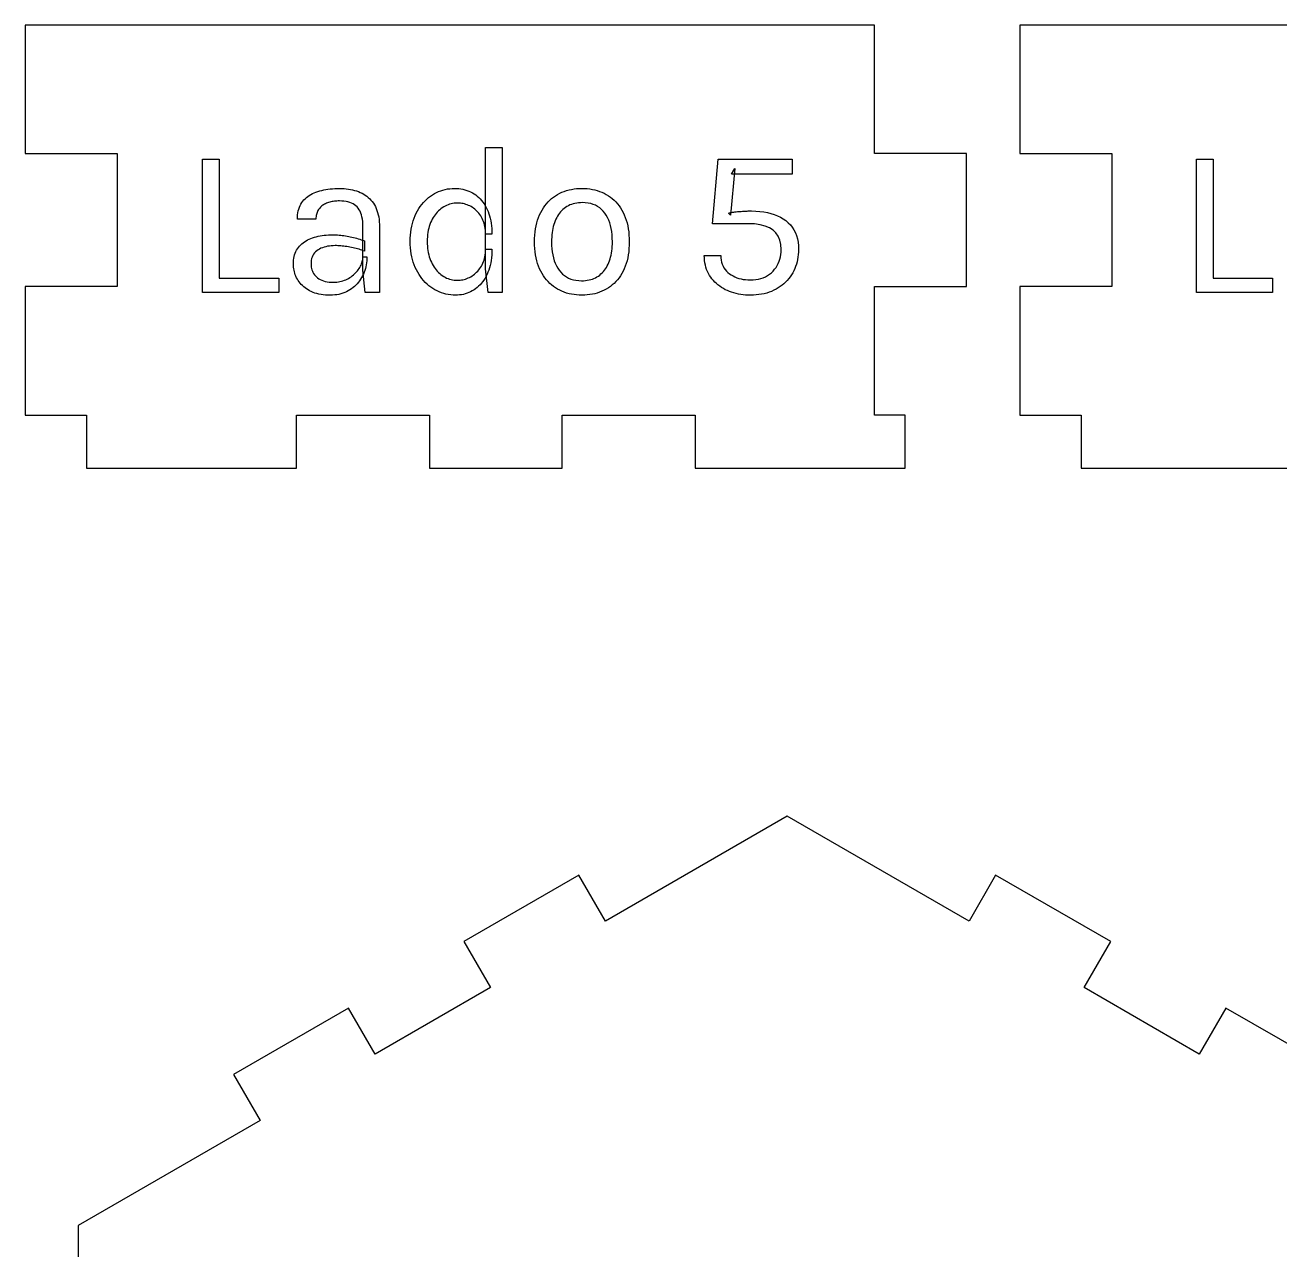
# Model space of a CAD drawing. Header units: millimetres. Extents: x 0 to 142, y 0 to 137.
# Drawn here: x 0 to 70.8, y 67.9 to 137 of the extents above; entities that cross this region are included whole.
import ezdxf

# ---------------------------------------------------------------- set-up
doc = ezdxf.new("R2010")
doc.units = ezdxf.units.MM
doc.layers.get('0').update_dxf_attribs({"linetype": 'CONTINUOUS'})

msp = doc.modelspace()

# ---------------------------------------------------------------- linework, layer by layer
for p, q in [((5.196, 137), (0, 137)), ((0, 137), (0, 129.75)), ((47.921, 137), (5.196, 137)), ((47.921, 129.75), (47.921, 137)), ((61.313, 137), (56.117, 137)), ((56.117, 137), (56.117, 129.75)), ((104.038, 137), (61.313, 137)), ((0, 129.75), (5.196, 129.75)), ((5.196, 129.75), (5.196, 122.25)), ((25.977, 123.252), (25.977, 130.092)), ((25.977, 130.092), (26.913, 130.092)), ((26.913, 130.092), (26.913, 121.908)), ((53.117, 129.75), (47.921, 129.75)), ((53.117, 122.25), (53.117, 129.75)), ((56.117, 129.75), (61.313, 129.75)), ((61.313, 129.75), (61.313, 122.25)), ((10.017, 129.444), (10.953, 129.444)), ((10.017, 121.908), (10.017, 129.444)), ((10.017, 129.444), (10.017, 129.444)), ((10.953, 129.444), (10.953, 122.724)), ((38.775, 125.796), (39.099, 129.444)), ((39.099, 129.444), (43.275, 129.444)), ((40.047, 128.916), (39.795, 126.288)), ((39.855, 128.592), (40.047, 128.916)), ((43.275, 129.444), (43.275, 128.592)), ((66.086, 129.444), (67.022, 129.444)), ((66.086, 121.908), (66.086, 129.444)), ((66.086, 129.444), (66.086, 129.444)), ((67.022, 129.444), (67.022, 122.724)), ((43.275, 128.592), (39.855, 128.592)), ((16.032, 127.394), (16.119, 127.447)), ((16.119, 127.447), (16.21, 127.495)), ((16.21, 127.495), (16.306, 127.54)), ((16.306, 127.54), (16.407, 127.581)), ((16.407, 127.581), (16.512, 127.617)), ((16.512, 127.617), (16.621, 127.649)), ((16.621, 127.649), (16.733, 127.679)), ((16.733, 127.679), (16.848, 127.704)), ((16.848, 127.704), (16.966, 127.726)), ((16.966, 127.726), (17.087, 127.745)), ((17.087, 127.745), (17.211, 127.761)), ((17.211, 127.761), (17.338, 127.773)), ((17.338, 127.773), (17.469, 127.781)), ((17.469, 127.781), (17.602, 127.786)), ((17.602, 127.786), (17.739, 127.788)), ((17.739, 127.788), (17.739, 127.788)), ((17.739, 127.788), (17.869, 127.786)), ((17.869, 127.786), (17.997, 127.779)), ((17.997, 127.779), (18.121, 127.768)), ((18.121, 127.768), (18.243, 127.752)), ((18.243, 127.752), (18.361, 127.733)), ((18.361, 127.733), (18.477, 127.708)), ((18.477, 127.708), (18.589, 127.679)), ((18.589, 127.679), (18.699, 127.646)), ((18.699, 127.646), (18.805, 127.608)), ((18.805, 127.608), (18.909, 127.566)), ((18.909, 127.566), (19.008, 127.519)), ((19.008, 127.519), (19.104, 127.467)), ((19.104, 127.467), (19.195, 127.409)), ((22.98, 127.425), (23.094, 127.494)), ((23.094, 127.494), (23.211, 127.556)), ((23.211, 127.556), (23.33, 127.61)), ((23.33, 127.61), (23.451, 127.657)), ((23.451, 127.657), (23.574, 127.697)), ((23.574, 127.697), (23.7, 127.73)), ((23.7, 127.73), (23.828, 127.755)), ((23.828, 127.755), (23.958, 127.773)), ((23.958, 127.773), (24.09, 127.784)), ((24.09, 127.784), (24.225, 127.788)), ((24.225, 127.788), (24.225, 127.788)), ((24.225, 127.788), (24.349, 127.785)), ((24.349, 127.785), (24.47, 127.776)), ((24.47, 127.776), (24.589, 127.76)), ((24.589, 127.76), (24.704, 127.739)), ((24.704, 127.739), (24.816, 127.712)), ((24.816, 127.712), (24.926, 127.678)), ((24.926, 127.678), (25.032, 127.638)), ((25.032, 127.638), (25.135, 127.592)), ((25.135, 127.592), (25.235, 127.54)), ((25.235, 127.54), (25.332, 127.482)), ((25.332, 127.482), (25.425, 127.418)), ((29.924, 127.374), (30.042, 127.446)), ((30.042, 127.446), (30.164, 127.511)), ((30.164, 127.511), (30.29, 127.569)), ((30.29, 127.569), (30.419, 127.62)), ((30.419, 127.62), (30.551, 127.665)), ((30.551, 127.665), (30.687, 127.703)), ((30.687, 127.703), (30.827, 127.733)), ((30.827, 127.733), (30.97, 127.757)), ((30.97, 127.757), (31.116, 127.774)), ((31.116, 127.774), (31.266, 127.785)), ((31.266, 127.785), (31.419, 127.788)), ((31.419, 127.788), (31.419, 127.788)), ((31.419, 127.788), (31.571, 127.785)), ((31.571, 127.785), (31.719, 127.774)), ((31.719, 127.774), (31.865, 127.757)), ((31.865, 127.757), (32.007, 127.733)), ((32.007, 127.733), (32.145, 127.703)), ((32.145, 127.703), (32.281, 127.665)), ((32.281, 127.665), (32.413, 127.62)), ((32.413, 127.62), (32.542, 127.569)), ((32.542, 127.569), (32.667, 127.511)), ((32.667, 127.511), (32.79, 127.446)), ((32.79, 127.446), (32.908, 127.374)), ((15.439, 126.623), (15.473, 126.721)), ((15.473, 126.721), (15.513, 126.815)), ((15.513, 126.815), (15.558, 126.903)), ((15.558, 126.903), (15.61, 126.986)), ((15.61, 126.986), (15.669, 127.065)), ((15.669, 127.065), (15.732, 127.139)), ((15.732, 127.139), (15.8, 127.209)), ((15.8, 127.209), (15.873, 127.275)), ((15.873, 127.275), (15.95, 127.336)), ((15.95, 127.336), (16.032, 127.394)), ((16.659, 126.724), (16.62, 126.683)), ((16.701, 126.763), (16.659, 126.724)), ((16.745, 126.8), (16.701, 126.763)), ((16.792, 126.835), (16.745, 126.8)), ((16.841, 126.867), (16.792, 126.835)), ((16.893, 126.897), (16.841, 126.867)), ((16.947, 126.924), (16.893, 126.897)), ((17.004, 126.949), (16.947, 126.924)), ((17.064, 126.972), (17.004, 126.949)), ((17.125, 126.993), (17.064, 126.972)), ((17.188, 127.011), (17.125, 126.993)), ((17.252, 127.027), (17.188, 127.011)), ((17.317, 127.041), (17.252, 127.027)), ((17.384, 127.053), (17.317, 127.041)), ((17.452, 127.063), (17.384, 127.053)), ((17.522, 127.07), (17.452, 127.063)), ((17.593, 127.076), (17.522, 127.07)), ((17.665, 127.079), (17.593, 127.076)), ((17.739, 127.08), (17.665, 127.079)), ((17.867, 127.077), (17.739, 127.08)), ((17.739, 127.08), (17.739, 127.08)), ((17.989, 127.066), (17.867, 127.077)), ((18.105, 127.049), (17.989, 127.066)), ((18.214, 127.026), (18.105, 127.049)), ((18.316, 126.995), (18.214, 127.026)), ((18.412, 126.958), (18.316, 126.995)), ((18.501, 126.914), (18.412, 126.958)), ((18.583, 126.863), (18.501, 126.914)), ((18.659, 126.805), (18.583, 126.863)), ((18.729, 126.741), (18.659, 126.805)), ((18.791, 126.669), (18.729, 126.741)), ((19.195, 127.409), (19.281, 127.347)), ((19.281, 127.347), (19.363, 127.279)), ((19.363, 127.279), (19.441, 127.206)), ((19.441, 127.206), (19.514, 127.127)), ((19.514, 127.127), (19.583, 127.044)), ((19.583, 127.044), (19.647, 126.955)), ((19.647, 126.955), (19.707, 126.861)), ((19.707, 126.861), (19.761, 126.761)), ((19.761, 126.761), (19.81, 126.656)), ((22.216, 126.646), (22.296, 126.765)), ((22.296, 126.765), (22.38, 126.878)), ((22.38, 126.878), (22.469, 126.985)), ((22.469, 126.985), (22.562, 127.085)), ((22.562, 127.085), (22.66, 127.179)), ((22.66, 127.179), (22.762, 127.267)), ((22.762, 127.267), (22.868, 127.349)), ((22.868, 127.349), (22.98, 127.425)), ((23.616, 126.749), (23.538, 126.699)), ((23.696, 126.793), (23.616, 126.749)), ((23.777, 126.832), (23.696, 126.793)), ((23.86, 126.866), (23.777, 126.832)), ((23.945, 126.895), (23.86, 126.866)), ((24.031, 126.918), (23.945, 126.895)), ((24.119, 126.937), (24.031, 126.918)), ((24.209, 126.95), (24.119, 126.937)), ((24.3, 126.957), (24.209, 126.95)), ((24.393, 126.96), (24.3, 126.957)), ((24.475, 126.958), (24.393, 126.96)), ((24.393, 126.96), (24.393, 126.96)), ((24.556, 126.952), (24.475, 126.958)), ((24.636, 126.942), (24.556, 126.952)), ((24.715, 126.928), (24.636, 126.942)), ((24.793, 126.91), (24.715, 126.928)), ((24.87, 126.888), (24.793, 126.91)), ((24.946, 126.862), (24.87, 126.888)), ((25.02, 126.831), (24.946, 126.862)), ((25.094, 126.797), (25.02, 126.831)), ((25.167, 126.759), (25.094, 126.797)), ((25.237, 126.717), (25.167, 126.759)), ((25.425, 127.418), (25.514, 127.349)), ((25.514, 127.349), (25.599, 127.274)), ((25.599, 127.274), (25.679, 127.194)), ((25.679, 127.194), (25.755, 127.108)), ((25.755, 127.108), (25.827, 127.018)), ((25.827, 127.018), (25.895, 126.921)), ((25.895, 126.921), (25.958, 126.82)), ((25.958, 126.82), (26.018, 126.713)), ((29.24, 126.69), (29.322, 126.807)), ((29.322, 126.807), (29.41, 126.918)), ((29.41, 126.918), (29.502, 127.022)), ((29.502, 127.022), (29.6, 127.12)), ((29.6, 127.12), (29.703, 127.211)), ((29.703, 127.211), (29.811, 127.296)), ((29.811, 127.296), (29.924, 127.374)), ((30.571, 126.768), (30.492, 126.717)), ((30.653, 126.813), (30.571, 126.768)), ((30.74, 126.853), (30.653, 126.813)), ((30.83, 126.888), (30.74, 126.853)), ((30.923, 126.917), (30.83, 126.888)), ((31.02, 126.941), (30.923, 126.917)), ((31.12, 126.96), (31.02, 126.941)), ((31.224, 126.973), (31.12, 126.96)), ((31.332, 126.981), (31.224, 126.973)), ((31.443, 126.984), (31.332, 126.981)), ((31.606, 126.978), (31.443, 126.984)), ((31.443, 126.984), (31.443, 126.984)), ((31.762, 126.96), (31.606, 126.978)), ((31.909, 126.931), (31.762, 126.96)), ((32.048, 126.889), (31.909, 126.931)), ((32.179, 126.836), (32.048, 126.889)), ((32.302, 126.771), (32.179, 126.836)), ((32.416, 126.694), (32.302, 126.771)), ((32.908, 127.374), (33.02, 127.296)), ((33.02, 127.296), (33.128, 127.211)), ((33.128, 127.211), (33.231, 127.12)), ((33.231, 127.12), (33.328, 127.022)), ((33.328, 127.022), (33.42, 126.918)), ((33.42, 126.918), (33.507, 126.807)), ((33.507, 126.807), (33.589, 126.69)), ((15.363, 126.06), (15.366, 126.182)), ((16.407, 126.06), (15.363, 126.06)), ((15.366, 126.182), (15.375, 126.3)), ((15.375, 126.3), (15.39, 126.413)), ((15.39, 126.413), (15.412, 126.52)), ((15.412, 126.52), (15.439, 126.623)), ((16.408, 126.13), (16.407, 126.06)), ((16.407, 126.06), (16.407, 126.06)), ((16.414, 126.196), (16.408, 126.13)), ((16.423, 126.261), (16.414, 126.196)), ((16.435, 126.323), (16.423, 126.261)), ((16.451, 126.382), (16.435, 126.323)), ((16.47, 126.438), (16.451, 126.382)), ((16.493, 126.492), (16.47, 126.438)), ((16.52, 126.544), (16.493, 126.492)), ((16.55, 126.593), (16.52, 126.544)), ((16.584, 126.639), (16.55, 126.593)), ((16.62, 126.683), (16.584, 126.639)), ((18.847, 126.588), (18.791, 126.669)), ((18.897, 126.498), (18.847, 126.588)), ((18.94, 126.4), (18.897, 126.498)), ((18.976, 126.293), (18.94, 126.4)), ((19.006, 126.178), (18.976, 126.293)), ((19.029, 126.053), (19.006, 126.178)), ((19.045, 125.92), (19.029, 126.053)), ((19.81, 126.656), (19.853, 126.545)), ((19.853, 126.545), (19.891, 126.428)), ((19.891, 126.428), (19.923, 126.305)), ((19.923, 126.305), (19.949, 126.177)), ((19.949, 126.177), (19.969, 126.042)), ((19.969, 126.042), (19.983, 125.902)), ((21.896, 125.965), (21.947, 126.111)), ((21.947, 126.111), (22.006, 126.253)), ((22.006, 126.253), (22.071, 126.39)), ((22.071, 126.39), (22.141, 126.521)), ((22.141, 126.521), (22.216, 126.646)), ((22.967, 126.049), (22.92, 125.955)), ((23.018, 126.139), (22.967, 126.049)), ((23.072, 126.225), (23.018, 126.139)), ((23.129, 126.306), (23.072, 126.225)), ((23.19, 126.382), (23.129, 126.306)), ((23.253, 126.455), (23.19, 126.382)), ((23.319, 126.522), (23.253, 126.455)), ((23.389, 126.586), (23.319, 126.522)), ((23.462, 126.645), (23.389, 126.586)), ((23.538, 126.699), (23.462, 126.645)), ((25.305, 126.671), (25.237, 126.717)), ((25.37, 126.621), (25.305, 126.671)), ((25.433, 126.568), (25.37, 126.621)), ((25.493, 126.511), (25.433, 126.568)), ((25.55, 126.45), (25.493, 126.511)), ((25.604, 126.385), (25.55, 126.45)), ((25.656, 126.316), (25.604, 126.385)), ((25.705, 126.244), (25.656, 126.316)), ((25.752, 126.168), (25.705, 126.244)), ((25.794, 126.088), (25.752, 126.168)), ((25.833, 126.005), (25.794, 126.088)), ((26.018, 126.713), (26.073, 126.6)), ((26.073, 126.6), (26.123, 126.482)), ((26.123, 126.482), (26.168, 126.36)), ((26.168, 126.36), (26.207, 126.233)), ((26.207, 126.233), (26.242, 126.101)), ((26.242, 126.101), (26.271, 125.964)), ((28.913, 126.005), (28.965, 126.155)), ((28.965, 126.155), (29.024, 126.298)), ((29.024, 126.298), (29.091, 126.435)), ((29.091, 126.435), (29.163, 126.566)), ((29.163, 126.566), (29.24, 126.69)), ((29.946, 126.052), (29.904, 125.955)), ((29.991, 126.144), (29.946, 126.052)), ((30.041, 126.231), (29.991, 126.144)), ((30.094, 126.315), (30.041, 126.231)), ((30.151, 126.393), (30.094, 126.315)), ((30.212, 126.467), (30.151, 126.393)), ((30.276, 126.536), (30.212, 126.467)), ((30.344, 126.601), (30.276, 126.536)), ((30.416, 126.661), (30.344, 126.601)), ((30.492, 126.717), (30.416, 126.661)), ((32.522, 126.606), (32.416, 126.694)), ((32.619, 126.505), (32.522, 126.606)), ((32.709, 126.393), (32.619, 126.505)), ((32.79, 126.27), (32.709, 126.393)), ((32.862, 126.139), (32.79, 126.27)), ((32.926, 125.999), (32.862, 126.139)), ((33.589, 126.69), (33.666, 126.566)), ((33.666, 126.566), (33.738, 126.435)), ((33.738, 126.435), (33.803, 126.298)), ((33.803, 126.298), (33.862, 126.155)), ((33.862, 126.155), (33.914, 126.005)), ((39.675, 126.396), (39.733, 126.409)), ((39.795, 126.288), (39.675, 126.396)), ((39.733, 126.409), (39.793, 126.421)), ((39.793, 126.421), (39.854, 126.432)), ((39.854, 126.432), (39.917, 126.443)), ((39.917, 126.443), (39.982, 126.452)), ((39.982, 126.452), (40.048, 126.461)), ((40.048, 126.461), (40.116, 126.469)), ((40.116, 126.469), (40.185, 126.477)), ((40.185, 126.477), (40.256, 126.483)), ((40.256, 126.483), (40.329, 126.489)), ((40.329, 126.489), (40.401, 126.494)), ((40.401, 126.494), (40.472, 126.499)), ((40.472, 126.499), (40.541, 126.503)), ((40.541, 126.503), (40.609, 126.506)), ((40.609, 126.506), (40.675, 126.509)), ((40.675, 126.509), (40.74, 126.512)), ((40.74, 126.512), (40.803, 126.514)), ((40.803, 126.514), (40.864, 126.515)), ((40.864, 126.515), (40.924, 126.516)), ((40.924, 126.516), (40.983, 126.516)), ((40.983, 126.516), (40.983, 126.516)), ((40.983, 126.516), (41.222, 126.511)), ((41.222, 126.511), (41.452, 126.494)), ((41.452, 126.494), (41.671, 126.467)), ((41.671, 126.467), (41.88, 126.429)), ((41.88, 126.429), (42.079, 126.379)), ((42.079, 126.379), (42.268, 126.319)), ((42.268, 126.319), (42.446, 126.248)), ((42.446, 126.248), (42.615, 126.167)), ((42.615, 126.167), (42.773, 126.074)), ((42.773, 126.074), (42.921, 125.97)), ((19.055, 125.778), (19.045, 125.92)), ((19.059, 125.628), (19.055, 125.778)), ((19.059, 123.168), (19.059, 125.628)), ((19.983, 125.902), (19.992, 125.756)), ((19.992, 125.756), (19.995, 125.604)), ((19.995, 125.604), (19.995, 125.604)), ((19.995, 125.604), (19.995, 121.908)), ((21.742, 125.157), (21.759, 125.329)), ((21.759, 125.329), (21.783, 125.495)), ((21.783, 125.495), (21.814, 125.656)), ((21.814, 125.656), (21.852, 125.813)), ((21.852, 125.813), (21.896, 125.965)), ((22.726, 125.307), (22.709, 125.186)), ((22.746, 125.425), (22.726, 125.307)), ((22.772, 125.538), (22.746, 125.425)), ((22.802, 125.648), (22.772, 125.538)), ((22.836, 125.754), (22.802, 125.648)), ((22.876, 125.857), (22.836, 125.754)), ((22.92, 125.955), (22.876, 125.857)), ((25.866, 125.918), (25.833, 126.005)), ((25.896, 125.827), (25.866, 125.918)), ((25.92, 125.733), (25.896, 125.827)), ((25.941, 125.635), (25.92, 125.733)), ((25.956, 125.534), (25.941, 125.635)), ((25.968, 125.429), (25.956, 125.534)), ((25.974, 125.32), (25.968, 125.429)), ((25.977, 125.208), (25.974, 125.32)), ((26.271, 125.964), (26.294, 125.822)), ((26.294, 125.822), (26.313, 125.676)), ((26.313, 125.676), (26.326, 125.525)), ((26.326, 125.525), (26.334, 125.369)), ((26.334, 125.369), (26.337, 125.208)), ((28.757, 125.159), (28.774, 125.341)), ((28.774, 125.341), (28.798, 125.517)), ((28.798, 125.517), (28.83, 125.686)), ((28.83, 125.686), (28.868, 125.848)), ((28.868, 125.848), (28.913, 126.005)), ((29.753, 125.413), (29.735, 125.293)), ((29.775, 125.529), (29.753, 125.413)), ((29.801, 125.641), (29.775, 125.529)), ((29.831, 125.749), (29.801, 125.641)), ((29.865, 125.854), (29.831, 125.749)), ((29.904, 125.955), (29.865, 125.854)), ((32.981, 125.851), (32.926, 125.999)), ((33.028, 125.693), (32.981, 125.851)), ((33.066, 125.527), (33.028, 125.693)), ((33.096, 125.352), (33.066, 125.527)), ((33.118, 125.169), (33.096, 125.352)), ((33.914, 126.005), (33.958, 125.848)), ((33.958, 125.848), (33.996, 125.686)), ((33.996, 125.686), (34.027, 125.517)), ((34.027, 125.517), (34.052, 125.341)), ((34.052, 125.341), (34.069, 125.159)), ((40.791, 125.796), (38.775, 125.796)), ((41.146, 125.781), (40.791, 125.796)), ((40.791, 125.796), (40.791, 125.796)), ((41.465, 125.738), (41.146, 125.781)), ((41.745, 125.665), (41.465, 125.738)), ((41.989, 125.564), (41.745, 125.665)), ((42.195, 125.433), (41.989, 125.564)), ((42.363, 125.273), (42.195, 125.433)), ((42.921, 125.97), (43.056, 125.855)), ((43.056, 125.855), (43.178, 125.73)), ((43.178, 125.73), (43.285, 125.594)), ((43.285, 125.594), (43.378, 125.448)), ((43.378, 125.448), (43.456, 125.29)), ((15.486, 124.535), (15.551, 124.603)), ((15.551, 124.603), (15.619, 124.666)), ((15.619, 124.666), (15.692, 124.726)), ((15.692, 124.726), (15.77, 124.781)), ((15.77, 124.781), (15.851, 124.833)), ((15.851, 124.833), (15.937, 124.881)), ((15.937, 124.881), (16.028, 124.925)), ((16.028, 124.925), (16.122, 124.965)), ((16.122, 124.965), (16.221, 125.001)), ((16.221, 125.001), (16.323, 125.033)), ((16.323, 125.033), (16.427, 125.063)), ((16.427, 125.063), (16.534, 125.088)), ((16.534, 125.088), (16.644, 125.11)), ((16.644, 125.11), (16.756, 125.129)), ((16.756, 125.129), (16.871, 125.145)), ((16.871, 125.145), (16.988, 125.157)), ((16.988, 125.157), (17.108, 125.165)), ((17.108, 125.165), (17.23, 125.17)), ((17.23, 125.17), (17.355, 125.172)), ((17.355, 125.172), (17.355, 125.172)), ((17.355, 125.172), (17.445, 125.171)), ((17.445, 125.171), (17.535, 125.168)), ((17.535, 125.168), (17.625, 125.164)), ((17.625, 125.164), (17.715, 125.158)), ((17.715, 125.158), (17.805, 125.15)), ((17.805, 125.15), (17.896, 125.14)), ((17.896, 125.14), (17.986, 125.128)), ((17.986, 125.128), (18.077, 125.114)), ((18.077, 125.114), (18.167, 125.099)), ((18.167, 125.099), (18.258, 125.082)), ((18.258, 125.082), (18.348, 125.063)), ((18.348, 125.063), (18.438, 125.043)), ((18.438, 125.043), (18.528, 125.022)), ((18.528, 125.022), (18.617, 124.999)), ((18.617, 124.999), (18.705, 124.975)), ((18.705, 124.975), (18.794, 124.95)), ((18.794, 124.95), (18.882, 124.924)), ((18.882, 124.924), (18.969, 124.896)), ((18.969, 124.896), (19.056, 124.867)), ((19.056, 124.867), (19.143, 124.836)), ((19.143, 124.836), (19.143, 124.836)), ((19.143, 124.836), (19.143, 124.248)), ((21.729, 124.8), (21.732, 124.981)), ((21.732, 124.618), (21.729, 124.8)), ((21.729, 124.8), (21.729, 124.8)), ((21.732, 124.981), (21.742, 125.157)), ((21.743, 124.44), (21.732, 124.618)), ((22.691, 124.933), (22.689, 124.8)), ((22.689, 124.8), (22.689, 124.8)), ((22.689, 124.8), (22.691, 124.665)), ((22.698, 125.061), (22.691, 124.933)), ((22.691, 124.665), (22.698, 124.534)), ((22.709, 125.186), (22.698, 125.061)), ((26.337, 125.208), (25.977, 125.208)), ((26.337, 125.208), (26.337, 125.208)), ((28.743, 124.776), (28.746, 124.971)), ((28.746, 124.582), (28.743, 124.776)), ((28.743, 124.776), (28.743, 124.776)), ((28.746, 124.971), (28.757, 125.159)), ((29.705, 124.911), (29.703, 124.776)), ((29.703, 124.776), (29.703, 124.776)), ((29.703, 124.776), (29.707, 124.577)), ((29.711, 125.042), (29.705, 124.911)), ((29.721, 125.169), (29.711, 125.042)), ((29.735, 125.293), (29.721, 125.169)), ((33.13, 124.977), (33.118, 125.169)), ((33.127, 124.512), (33.133, 124.642)), ((33.135, 124.776), (33.13, 124.977)), ((33.133, 124.642), (33.135, 124.776)), ((33.135, 124.776), (33.135, 124.776)), ((34.069, 125.159), (34.079, 124.971)), ((34.079, 124.971), (34.083, 124.776)), ((34.083, 124.776), (34.079, 124.582)), ((34.083, 124.776), (34.083, 124.776)), ((42.494, 125.085), (42.363, 125.273)), ((42.588, 124.867), (42.494, 125.085)), ((42.644, 124.62), (42.588, 124.867)), ((42.663, 124.344), (42.644, 124.62)), ((43.456, 125.29), (43.52, 125.123)), ((43.52, 125.123), (43.57, 124.944)), ((43.57, 124.944), (43.606, 124.755)), ((43.606, 124.755), (43.627, 124.555)), ((15.161, 123.846), (15.181, 123.947)), ((15.181, 123.947), (15.207, 124.044)), ((15.207, 124.044), (15.239, 124.137)), ((15.239, 124.137), (15.277, 124.225)), ((15.277, 124.225), (15.321, 124.309)), ((15.321, 124.309), (15.37, 124.389)), ((15.37, 124.389), (15.426, 124.464)), ((15.426, 124.464), (15.486, 124.535)), ((16.194, 123.919), (16.166, 123.828)), ((16.23, 124.003), (16.194, 123.919)), ((16.273, 124.08), (16.23, 124.003)), ((16.325, 124.151), (16.273, 124.08)), ((16.384, 124.215), (16.325, 124.151)), ((16.451, 124.272), (16.384, 124.215)), ((16.527, 124.323), (16.451, 124.272)), ((16.608, 124.368), (16.527, 124.323)), ((16.692, 124.408), (16.608, 124.368)), ((16.78, 124.444), (16.692, 124.408)), ((16.872, 124.475), (16.78, 124.444)), ((16.968, 124.501), (16.872, 124.475)), ((17.067, 124.522), (16.968, 124.501)), ((17.169, 124.539), (17.067, 124.522)), ((17.275, 124.551), (17.169, 124.539)), ((17.385, 124.558), (17.275, 124.551)), ((17.499, 124.56), (17.385, 124.558)), ((17.575, 124.559), (17.499, 124.56)), ((17.499, 124.56), (17.499, 124.56)), ((17.653, 124.557), (17.575, 124.559)), ((17.732, 124.552), (17.653, 124.557)), ((17.813, 124.547), (17.732, 124.552)), ((17.895, 124.539), (17.813, 124.547)), ((17.979, 124.53), (17.895, 124.539)), ((18.065, 124.519), (17.979, 124.53)), ((18.151, 124.506), (18.065, 124.519)), ((18.24, 124.492), (18.151, 124.506)), ((18.33, 124.476), (18.24, 124.492)), ((18.419, 124.459), (18.33, 124.476)), ((18.507, 124.44), (18.419, 124.459)), ((18.593, 124.42), (18.507, 124.44)), ((18.677, 124.399), (18.593, 124.42)), ((18.759, 124.377), (18.677, 124.399)), ((18.84, 124.354), (18.759, 124.377)), ((18.918, 124.329), (18.84, 124.354)), ((18.995, 124.303), (18.918, 124.329)), ((19.07, 124.276), (18.995, 124.303)), ((19.056, 123.858), (19.059, 123.924)), ((19.059, 123.924), (19.059, 123.924)), ((19.059, 123.924), (19.287, 123.924)), ((19.143, 124.248), (19.07, 124.276)), ((19.287, 123.924), (19.284, 123.81)), ((21.76, 124.267), (21.743, 124.44)), ((21.784, 124.1), (21.76, 124.267)), ((21.816, 123.937), (21.784, 124.1)), ((21.854, 123.779), (21.816, 123.937)), ((22.698, 124.534), (22.709, 124.407)), ((22.709, 124.407), (22.726, 124.284)), ((22.726, 124.284), (22.746, 124.164)), ((22.746, 124.164), (22.772, 124.048)), ((22.772, 124.048), (22.802, 123.936)), ((22.802, 123.936), (22.836, 123.828)), ((25.918, 123.839), (25.939, 123.936)), ((25.939, 123.936), (25.956, 124.036)), ((25.956, 124.036), (25.967, 124.139)), ((25.967, 124.139), (25.974, 124.246)), ((25.974, 124.246), (25.977, 124.356)), ((25.977, 124.356), (25.977, 124.356)), ((25.977, 124.356), (26.337, 124.356)), ((26.326, 124.033), (26.312, 123.879)), ((26.334, 124.192), (26.326, 124.033)), ((26.337, 124.356), (26.334, 124.192)), ((28.757, 124.395), (28.746, 124.582)), ((28.774, 124.214), (28.757, 124.395)), ((28.798, 124.039), (28.774, 124.214)), ((28.83, 123.87), (28.798, 124.039)), ((29.707, 124.577), (29.72, 124.387)), ((29.72, 124.387), (29.741, 124.206)), ((29.741, 124.206), (29.771, 124.032)), ((29.771, 124.032), (29.81, 123.868)), ((33.006, 123.81), (33.036, 123.918)), ((33.036, 123.918), (33.062, 124.029)), ((33.062, 124.029), (33.084, 124.144)), ((33.084, 124.144), (33.102, 124.263)), ((33.102, 124.263), (33.117, 124.386)), ((33.117, 124.386), (33.127, 124.512)), ((34.027, 124.039), (33.996, 123.87)), ((34.052, 124.214), (34.027, 124.039)), ((34.069, 124.395), (34.052, 124.214)), ((34.079, 124.582), (34.069, 124.395)), ((38.323, 123.865), (38.319, 124.008)), ((38.319, 124.008), (38.319, 124.008)), ((38.319, 124.008), (39.255, 124.008)), ((39.255, 124.008), (39.259, 123.875)), ((42.588, 123.8), (42.621, 123.929)), ((42.621, 123.929), (42.644, 124.063)), ((42.644, 124.063), (42.658, 124.201)), ((42.658, 124.201), (42.663, 124.344)), ((42.663, 124.344), (42.663, 124.344)), ((43.605, 123.918), (43.582, 123.782)), ((43.621, 124.057), (43.605, 123.918)), ((43.631, 124.199), (43.621, 124.057)), ((43.627, 124.555), (43.635, 124.344)), ((43.635, 124.344), (43.631, 124.199)), ((43.635, 124.344), (43.635, 124.344)), ((15.135, 123.516), (15.138, 123.63)), ((15.137, 123.428), (15.135, 123.516)), ((15.135, 123.516), (15.135, 123.516)), ((15.144, 123.34), (15.137, 123.428)), ((15.138, 123.63), (15.146, 123.74)), ((15.155, 123.253), (15.144, 123.34)), ((15.146, 123.74), (15.161, 123.846)), ((15.171, 123.168), (15.155, 123.253)), ((16.135, 123.627), (16.131, 123.516)), ((16.131, 123.516), (16.131, 123.516)), ((16.131, 123.516), (16.134, 123.433)), ((16.134, 123.433), (16.143, 123.353)), ((16.146, 123.731), (16.135, 123.627)), ((16.143, 123.353), (16.158, 123.275)), ((16.166, 123.828), (16.146, 123.731)), ((16.158, 123.275), (16.179, 123.199)), ((16.179, 123.199), (16.206, 123.126)), ((18.746, 123.136), (18.794, 123.199)), ((18.794, 123.199), (18.84, 123.264)), ((18.84, 123.264), (18.881, 123.33)), ((18.881, 123.33), (18.918, 123.396)), ((18.918, 123.396), (18.951, 123.462)), ((18.951, 123.462), (18.98, 123.528)), ((18.98, 123.528), (19.004, 123.594)), ((19.004, 123.594), (19.024, 123.66)), ((19.024, 123.66), (19.039, 123.726)), ((19.039, 123.726), (19.05, 123.792)), ((19.05, 123.792), (19.056, 123.858)), ((19.197, 123.263), (19.165, 123.159)), ((19.224, 123.369), (19.197, 123.263)), ((19.247, 123.477), (19.224, 123.369)), ((19.264, 123.586), (19.247, 123.477)), ((19.277, 123.697), (19.264, 123.586)), ((19.284, 123.81), (19.277, 123.697)), ((21.899, 123.625), (21.854, 123.779)), ((21.951, 123.477), (21.899, 123.625)), ((22.01, 123.334), (21.951, 123.477)), ((22.077, 123.195), (22.01, 123.334)), ((22.149, 123.062), (22.077, 123.195)), ((22.836, 123.828), (22.876, 123.724)), ((22.876, 123.724), (22.92, 123.624)), ((22.92, 123.624), (22.967, 123.528)), ((22.967, 123.528), (23.018, 123.436)), ((23.018, 123.436), (23.072, 123.349)), ((23.072, 123.349), (23.129, 123.267)), ((23.129, 123.267), (23.19, 123.189)), ((23.19, 123.189), (23.253, 123.116)), ((25.535, 123.121), (25.591, 123.186)), ((25.591, 123.186), (25.644, 123.255)), ((25.644, 123.255), (25.695, 123.328)), ((25.695, 123.328), (25.743, 123.405)), ((25.743, 123.405), (25.787, 123.485)), ((25.787, 123.485), (25.827, 123.569)), ((25.827, 123.569), (25.862, 123.656)), ((25.862, 123.656), (25.892, 123.746)), ((25.892, 123.746), (25.918, 123.839)), ((26.133, 121.908), (25.977, 123.252)), ((26.162, 123.185), (26.115, 123.061)), ((26.203, 123.313), (26.162, 123.185)), ((26.238, 123.447), (26.203, 123.313)), ((26.268, 123.586), (26.238, 123.447)), ((26.293, 123.73), (26.268, 123.586)), ((26.312, 123.879), (26.293, 123.73)), ((28.868, 123.708), (28.83, 123.87)), ((28.913, 123.551), (28.868, 123.708)), ((28.965, 123.401), (28.913, 123.551)), ((29.024, 123.258), (28.965, 123.401)), ((29.091, 123.12), (29.024, 123.258)), ((29.81, 123.868), (29.857, 123.711)), ((29.857, 123.711), (29.913, 123.564)), ((29.913, 123.564), (29.977, 123.424)), ((29.977, 123.424), (30.05, 123.293)), ((30.05, 123.293), (30.132, 123.171)), ((32.685, 123.17), (32.743, 123.248)), ((32.743, 123.248), (32.796, 123.331)), ((32.796, 123.331), (32.846, 123.418)), ((32.846, 123.418), (32.892, 123.51)), ((32.892, 123.51), (32.934, 123.606)), ((32.934, 123.606), (32.972, 123.706)), ((32.972, 123.706), (33.006, 123.81)), ((33.803, 123.258), (33.738, 123.12)), ((33.862, 123.401), (33.803, 123.258)), ((33.914, 123.551), (33.862, 123.401)), ((33.958, 123.708), (33.914, 123.551)), ((33.996, 123.87), (33.958, 123.708)), ((38.335, 123.727), (38.323, 123.865)), ((38.354, 123.593), (38.335, 123.727)), ((38.379, 123.463), (38.354, 123.593)), ((38.412, 123.338), (38.379, 123.463)), ((38.451, 123.218), (38.412, 123.338)), ((38.498, 123.102), (38.451, 123.218)), ((39.259, 123.875), (39.274, 123.748)), ((39.274, 123.748), (39.298, 123.628)), ((39.298, 123.628), (39.332, 123.515)), ((39.332, 123.515), (39.375, 123.408)), ((39.375, 123.408), (39.428, 123.308)), ((39.428, 123.308), (39.491, 123.215)), ((39.491, 123.215), (39.564, 123.129)), ((42.198, 123.123), (42.286, 123.224)), ((42.286, 123.224), (42.365, 123.33)), ((42.365, 123.33), (42.435, 123.441)), ((42.435, 123.441), (42.495, 123.556)), ((42.495, 123.556), (42.546, 123.676)), ((42.546, 123.676), (42.588, 123.8)), ((43.423, 123.267), (43.367, 123.145)), ((43.473, 123.391), (43.423, 123.267)), ((43.516, 123.519), (43.473, 123.391)), ((43.552, 123.649), (43.516, 123.519)), ((43.582, 123.782), (43.552, 123.649)), ((10.953, 122.724), (14.313, 122.724)), ((14.313, 122.724), (14.313, 121.908)), ((15.192, 123.082), (15.171, 123.168)), ((15.217, 122.998), (15.192, 123.082)), ((15.246, 122.915), (15.217, 122.998)), ((15.281, 122.832), (15.246, 122.915)), ((15.319, 122.751), (15.281, 122.832)), ((15.363, 122.67), (15.319, 122.751)), ((15.411, 122.591), (15.363, 122.67)), ((15.463, 122.515), (15.411, 122.591)), ((15.52, 122.442), (15.463, 122.515)), ((16.206, 123.126), (16.24, 123.055)), ((16.24, 123.055), (16.279, 122.987)), ((16.279, 122.987), (16.325, 122.921)), ((16.325, 122.921), (16.376, 122.857)), ((16.376, 122.857), (16.434, 122.796)), ((16.434, 122.796), (16.498, 122.739)), ((16.498, 122.739), (16.569, 122.688)), ((16.569, 122.688), (16.648, 122.643)), ((16.648, 122.643), (16.734, 122.604)), ((16.734, 122.604), (16.827, 122.571)), ((16.827, 122.571), (16.928, 122.544)), ((16.928, 122.544), (17.036, 122.523)), ((17.036, 122.523), (17.151, 122.508)), ((17.151, 122.508), (17.273, 122.499)), ((17.273, 122.499), (17.403, 122.496)), ((17.403, 122.496), (17.495, 122.498)), ((17.403, 122.496), (17.403, 122.496)), ((17.495, 122.498), (17.586, 122.505)), ((17.586, 122.505), (17.675, 122.516)), ((17.675, 122.516), (17.762, 122.531)), ((17.762, 122.531), (17.847, 122.551)), ((17.847, 122.551), (17.931, 122.575)), ((17.931, 122.575), (18.012, 122.603)), ((18.012, 122.603), (18.092, 122.636)), ((18.092, 122.636), (18.17, 122.673)), ((18.17, 122.673), (18.246, 122.715)), ((18.246, 122.715), (18.319, 122.76)), ((18.319, 122.76), (18.389, 122.807)), ((18.389, 122.807), (18.457, 122.856)), ((18.457, 122.856), (18.521, 122.908)), ((18.521, 122.908), (18.582, 122.962)), ((18.582, 122.962), (18.639, 123.018)), ((18.639, 123.018), (18.694, 123.076)), ((18.694, 123.076), (18.746, 123.136)), ((18.804, 122.493), (18.735, 122.412)), ((18.869, 122.578), (18.804, 122.493)), ((18.929, 122.667), (18.869, 122.578)), ((18.986, 122.76), (18.929, 122.667)), ((19.038, 122.856), (18.986, 122.76)), ((19.085, 122.955), (19.038, 122.856)), ((19.179, 121.908), (19.059, 123.168)), ((19.127, 123.056), (19.085, 122.955)), ((19.165, 123.159), (19.127, 123.056)), ((22.225, 122.935), (22.149, 123.062)), ((22.306, 122.814), (22.225, 122.935)), ((22.392, 122.699), (22.306, 122.814)), ((22.483, 122.591), (22.392, 122.699)), ((22.578, 122.488), (22.483, 122.591)), ((22.678, 122.392), (22.578, 122.488)), ((23.253, 123.116), (23.319, 123.047)), ((23.319, 123.047), (23.389, 122.983)), ((23.389, 122.983), (23.462, 122.923)), ((23.462, 122.923), (23.538, 122.868)), ((23.538, 122.868), (23.616, 122.818)), ((23.616, 122.818), (23.696, 122.773)), ((23.696, 122.773), (23.777, 122.733)), ((23.777, 122.733), (23.86, 122.699)), ((23.86, 122.699), (23.945, 122.67)), ((23.945, 122.67), (24.031, 122.646)), ((24.031, 122.646), (24.119, 122.628)), ((24.119, 122.628), (24.209, 122.615)), ((24.209, 122.615), (24.3, 122.607)), ((24.3, 122.607), (24.393, 122.604)), ((24.393, 122.604), (24.47, 122.606)), ((24.393, 122.604), (24.393, 122.604)), ((24.47, 122.606), (24.548, 122.612)), ((24.548, 122.612), (24.624, 122.622)), ((24.624, 122.622), (24.7, 122.637)), ((24.7, 122.637), (24.776, 122.655)), ((24.776, 122.655), (24.851, 122.677)), ((24.851, 122.677), (24.925, 122.704)), ((24.925, 122.704), (24.999, 122.735)), ((24.999, 122.735), (25.073, 122.769)), ((25.073, 122.769), (25.146, 122.808)), ((25.146, 122.808), (25.217, 122.851)), ((25.217, 122.851), (25.286, 122.897)), ((25.286, 122.897), (25.352, 122.947)), ((25.352, 122.947), (25.415, 123.001)), ((25.415, 123.001), (25.476, 123.059)), ((25.476, 123.059), (25.535, 123.121)), ((25.814, 122.524), (25.743, 122.434)), ((25.883, 122.621), (25.814, 122.524)), ((25.947, 122.723), (25.883, 122.621)), ((26.007, 122.83), (25.947, 122.723)), ((26.064, 122.943), (26.007, 122.83)), ((26.115, 123.061), (26.064, 122.943)), ((29.163, 122.989), (29.091, 123.12)), ((29.24, 122.864), (29.163, 122.989)), ((29.322, 122.746), (29.24, 122.864)), ((29.41, 122.635), (29.322, 122.746)), ((29.502, 122.531), (29.41, 122.635)), ((29.6, 122.432), (29.502, 122.531)), ((30.132, 123.171), (30.221, 123.059)), ((30.221, 123.059), (30.319, 122.958)), ((30.319, 122.958), (30.425, 122.87)), ((30.425, 122.87), (30.54, 122.793)), ((30.54, 122.793), (30.662, 122.728)), ((30.662, 122.728), (30.792, 122.675)), ((30.792, 122.675), (30.931, 122.633)), ((30.931, 122.633), (31.077, 122.604)), ((31.077, 122.604), (31.232, 122.586)), ((31.232, 122.586), (31.395, 122.58)), ((31.395, 122.58), (31.505, 122.583)), ((31.395, 122.58), (31.395, 122.58)), ((31.395, 122.58), (31.395, 122.58)), ((31.505, 122.583), (31.611, 122.591)), ((31.611, 122.591), (31.714, 122.604)), ((31.714, 122.604), (31.814, 122.623)), ((31.814, 122.623), (31.911, 122.647)), ((31.911, 122.647), (32.004, 122.676)), ((32.004, 122.676), (32.093, 122.711)), ((32.093, 122.711), (32.18, 122.751)), ((32.18, 122.751), (32.263, 122.796)), ((32.263, 122.796), (32.343, 122.847)), ((32.343, 122.847), (32.419, 122.903)), ((32.419, 122.903), (32.491, 122.963)), ((32.491, 122.963), (32.56, 123.027)), ((32.56, 123.027), (32.624, 123.097)), ((32.624, 123.097), (32.685, 123.17)), ((33.328, 122.531), (33.231, 122.432)), ((33.42, 122.635), (33.328, 122.531)), ((33.507, 122.746), (33.42, 122.635)), ((33.589, 122.864), (33.507, 122.746)), ((33.666, 122.989), (33.589, 122.864)), ((33.738, 123.12), (33.666, 122.989)), ((38.551, 122.99), (38.498, 123.102)), ((38.611, 122.883), (38.551, 122.99)), ((38.679, 122.781), (38.611, 122.883)), ((38.752, 122.683), (38.679, 122.781)), ((38.83, 122.59), (38.752, 122.683)), ((38.912, 122.502), (38.83, 122.59)), ((38.999, 122.419), (38.912, 122.502)), ((39.564, 123.129), (39.646, 123.049)), ((39.646, 123.049), (39.738, 122.976)), ((39.738, 122.976), (39.836, 122.91)), ((39.836, 122.91), (39.94, 122.851)), ((39.94, 122.851), (40.047, 122.799)), ((40.047, 122.799), (40.159, 122.753)), ((40.159, 122.753), (40.275, 122.715)), ((40.275, 122.715), (40.396, 122.684)), ((40.396, 122.684), (40.521, 122.659)), ((40.521, 122.659), (40.651, 122.642)), ((40.651, 122.642), (40.784, 122.631)), ((40.784, 122.631), (40.923, 122.628)), ((40.923, 122.628), (41.081, 122.633)), ((40.923, 122.628), (40.923, 122.628)), ((41.081, 122.633), (41.233, 122.648)), ((41.233, 122.648), (41.378, 122.673)), ((41.378, 122.673), (41.515, 122.707)), ((41.515, 122.707), (41.646, 122.752)), ((41.646, 122.752), (41.77, 122.806)), ((41.77, 122.806), (41.888, 122.871)), ((41.888, 122.871), (41.998, 122.945)), ((41.998, 122.945), (42.101, 123.029)), ((42.101, 123.029), (42.198, 123.123)), ((42.905, 122.504), (42.808, 122.414)), ((42.996, 122.598), (42.905, 122.504)), ((43.081, 122.698), (42.996, 122.598)), ((43.161, 122.803), (43.081, 122.698)), ((43.236, 122.912), (43.161, 122.803)), ((43.305, 123.027), (43.236, 122.912)), ((43.367, 123.145), (43.305, 123.027)), ((67.022, 122.724), (70.382, 122.724)), ((70.382, 122.724), (70.382, 121.908)), ((5.196, 122.25), (0, 122.25)), ((0, 122.25), (0, 115)), ((14.313, 121.908), (10.017, 121.908)), ((15.582, 122.372), (15.52, 122.442)), ((15.649, 122.305), (15.582, 122.372)), ((15.72, 122.242), (15.649, 122.305)), ((15.796, 122.181), (15.72, 122.242)), ((15.877, 122.123), (15.796, 122.181)), ((15.963, 122.068), (15.877, 122.123)), ((16.053, 122.016), (15.963, 122.068)), ((16.147, 121.968), (16.053, 122.016)), ((16.247, 121.925), (16.147, 121.968)), ((16.352, 121.887), (16.247, 121.925)), ((16.462, 121.855), (16.352, 121.887)), ((16.576, 121.827), (16.462, 121.855)), ((16.696, 121.804), (16.576, 121.827)), ((16.82, 121.787), (16.696, 121.804)), ((16.949, 121.774), (16.82, 121.787)), ((17.083, 121.767), (16.949, 121.774)), ((17.223, 121.764), (17.083, 121.767)), ((17.349, 121.767), (17.223, 121.764)), ((17.223, 121.764), (17.223, 121.764)), ((17.223, 121.764), (17.223, 121.764)), ((17.472, 121.776), (17.349, 121.767)), ((17.592, 121.791), (17.472, 121.776)), ((17.707, 121.812), (17.592, 121.791)), ((17.82, 121.839), (17.707, 121.812)), ((17.928, 121.872), (17.82, 121.839)), ((18.033, 121.911), (17.928, 121.872)), ((18.135, 121.956), (18.033, 121.911)), ((18.232, 122.007), (18.135, 121.956)), ((18.327, 122.064), (18.232, 122.007)), ((18.417, 122.126), (18.327, 122.064)), ((18.503, 122.192), (18.417, 122.126)), ((18.585, 122.261), (18.503, 122.192)), ((18.662, 122.335), (18.585, 122.261)), ((18.735, 122.412), (18.662, 122.335)), ((19.995, 121.908), (19.179, 121.908)), ((19.995, 121.908), (19.995, 121.908)), ((22.783, 122.301), (22.678, 122.392)), ((22.893, 122.217), (22.783, 122.301)), ((23.007, 122.139), (22.893, 122.217)), ((23.124, 122.068), (23.007, 122.139)), ((23.244, 122.004), (23.124, 122.068)), ((23.366, 121.948), (23.244, 122.004)), ((23.49, 121.899), (23.366, 121.948)), ((23.617, 121.858), (23.49, 121.899)), ((23.746, 121.824), (23.617, 121.858)), ((23.877, 121.798), (23.746, 121.824)), ((24.011, 121.779), (23.877, 121.798)), ((24.147, 121.768), (24.011, 121.779)), ((24.285, 121.764), (24.147, 121.768)), ((24.399, 121.767), (24.285, 121.764)), ((24.285, 121.764), (24.285, 121.764)), ((24.285, 121.764), (24.285, 121.764)), ((24.511, 121.776), (24.399, 121.767)), ((24.62, 121.791), (24.511, 121.776)), ((24.728, 121.812), (24.62, 121.791)), ((24.833, 121.839), (24.728, 121.812)), ((24.936, 121.872), (24.833, 121.839)), ((25.037, 121.911), (24.936, 121.872)), ((25.135, 121.956), (25.037, 121.911)), ((25.231, 122.007), (25.135, 121.956)), ((25.326, 122.064), (25.231, 122.007)), ((25.417, 122.127), (25.326, 122.064)), ((25.504, 122.195), (25.417, 122.127)), ((25.587, 122.269), (25.504, 122.195)), ((25.667, 122.349), (25.587, 122.269)), ((25.743, 122.434), (25.667, 122.349)), ((26.913, 121.908), (26.133, 121.908)), ((26.913, 121.908), (26.913, 121.908)), ((29.703, 122.341), (29.6, 122.432)), ((29.811, 122.256), (29.703, 122.341)), ((29.924, 122.178), (29.811, 122.256)), ((30.042, 122.106), (29.924, 122.178)), ((30.164, 122.041), (30.042, 122.106)), ((30.29, 121.983), (30.164, 122.041)), ((30.419, 121.932), (30.29, 121.983)), ((30.551, 121.887), (30.419, 121.932)), ((30.687, 121.85), (30.551, 121.887)), ((30.827, 121.819), (30.687, 121.85)), ((30.97, 121.795), (30.827, 121.819)), ((31.116, 121.778), (30.97, 121.795)), ((31.266, 121.767), (31.116, 121.778)), ((31.419, 121.764), (31.266, 121.767)), ((31.571, 121.767), (31.419, 121.764)), ((31.419, 121.764), (31.419, 121.764)), ((31.419, 121.764), (31.419, 121.764)), ((31.719, 121.778), (31.571, 121.767)), ((31.865, 121.795), (31.719, 121.778)), ((32.007, 121.819), (31.865, 121.795)), ((32.145, 121.85), (32.007, 121.819)), ((32.281, 121.887), (32.145, 121.85)), ((32.413, 121.932), (32.281, 121.887)), ((32.542, 121.983), (32.413, 121.932)), ((32.667, 122.041), (32.542, 121.983)), ((32.79, 122.106), (32.667, 122.041)), ((32.908, 122.178), (32.79, 122.106)), ((33.02, 122.256), (32.908, 122.178)), ((33.128, 122.341), (33.02, 122.256)), ((33.231, 122.432), (33.128, 122.341)), ((39.091, 122.341), (38.999, 122.419)), ((39.188, 122.267), (39.091, 122.341)), ((39.289, 122.199), (39.188, 122.267)), ((39.395, 122.135), (39.289, 122.199)), ((39.505, 122.076), (39.395, 122.135)), ((39.621, 122.022), (39.505, 122.076)), ((39.739, 121.973), (39.621, 122.022)), ((39.861, 121.929), (39.739, 121.973)), ((39.985, 121.89), (39.861, 121.929)), ((40.111, 121.857), (39.985, 121.89)), ((40.24, 121.829), (40.111, 121.857)), ((40.372, 121.805), (40.24, 121.829)), ((40.506, 121.787), (40.372, 121.805)), ((40.642, 121.774), (40.506, 121.787)), ((40.781, 121.767), (40.642, 121.774)), ((40.923, 121.764), (40.781, 121.767)), ((41.087, 121.767), (40.923, 121.764)), ((40.923, 121.764), (40.923, 121.764)), ((40.923, 121.764), (40.923, 121.764)), ((41.247, 121.778), (41.087, 121.767)), ((41.403, 121.795), (41.247, 121.778)), ((41.554, 121.818), (41.403, 121.795)), ((41.7, 121.849), (41.554, 121.818)), ((41.842, 121.886), (41.7, 121.849)), ((41.98, 121.93), (41.842, 121.886)), ((42.113, 121.981), (41.98, 121.93)), ((42.242, 122.039), (42.113, 121.981)), ((42.366, 122.103), (42.242, 122.039)), ((42.485, 122.173), (42.366, 122.103)), ((42.598, 122.248), (42.485, 122.173)), ((42.706, 122.329), (42.598, 122.248)), ((42.808, 122.414), (42.706, 122.329)), ((47.921, 115), (47.921, 122.25)), ((47.921, 122.25), (53.117, 122.25)), ((61.313, 122.25), (56.117, 122.25)), ((56.117, 122.25), (56.117, 115)), ((70.382, 121.908), (66.086, 121.908)), ((0, 115), (3.465, 115)), ((3.465, 115), (3.465, 112)), ((15.309, 112), (15.309, 115)), ((15.309, 115), (22.809, 115)), ((22.809, 115), (22.809, 112)), ((30.309, 112), (30.309, 115)), ((30.309, 115), (37.809, 115)), ((37.809, 115), (37.809, 112)), ((49.652, 115), (47.921, 115)), ((49.652, 112), (49.652, 115)), ((56.117, 115), (59.582, 115)), ((59.582, 115), (59.582, 112)), ((3.465, 112), (15.309, 112)), ((22.809, 112), (30.309, 112)), ((37.809, 112), (49.652, 112)), ((59.582, 112), (71.426, 112)), ((43, 92.377), (32.743, 86.454)), ((53.257, 86.454), (43, 92.377)), ((31.243, 89.053), (24.748, 85.303)), ((32.743, 86.454), (31.243, 89.053)), ((54.757, 89.053), (53.257, 86.454)), ((61.252, 85.303), (54.757, 89.053)), ((24.748, 85.303), (26.248, 82.704)), ((59.752, 82.704), (61.252, 85.303)), ((26.248, 82.704), (19.753, 78.954)), ((66.247, 78.954), (59.752, 82.704)), ((18.252, 81.553), (11.757, 77.803)), ((19.753, 78.954), (18.252, 81.553)), ((67.748, 81.553), (66.247, 78.954)), ((74.243, 77.803), (67.748, 81.553)), ((11.757, 77.803), (13.258, 75.204)), ((13.258, 75.204), (3, 69.282)), ((3, 69.282), (3, 57.438))]:
    msp.add_line(p, q)

doc.saveas('drawing.dxf')
